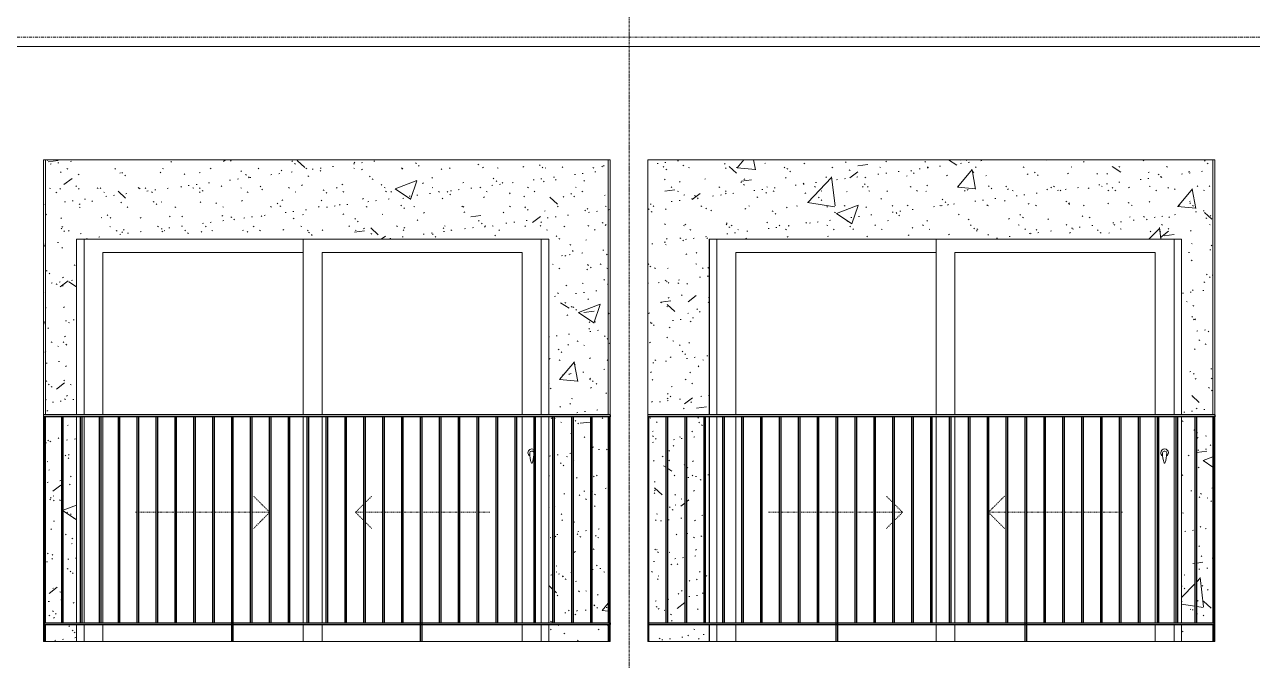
# Model space of a CAD drawing. Header units: millimetres. Extents: x 25061 to 259291, y -8723 to 35400.
# Drawn here: x 186310 to 192810, y 22700 to 26067 of the extents above; entities that cross this region are included whole.
import ezdxf

# ---------------------------------------------------------------- set-up
doc = ezdxf.new("R2010")
doc.units = ezdxf.units.MM
for name, pattern in [('Centre', [31.75, 6.35, -4.7625, 15.875, -4.7625]), ('Dash', [6.35, 3.175, -3.175]), ('Grid Line', [22.225, 12.7, -3.175, 3.175, -3.175])]:
    doc.linetypes.add(name, pattern=pattern)
for name, color, linetype, lineweight in [('0-2', 50, 'Continuous', 5), ('A-DOOR', 31, 'Continuous', 9), ('A-DOOR-FRAM', 31, 'Continuous', 9), ('A-DOOR-HDLN', 31, 'Dash', 9), ('A-FLOR-LEVL-2', 51, 'Centre', 9), ('A-WALL', 113, 'Continuous', 9), ('A-WALL-PATT-2', 9, 'Continuous', 9), ('I-WALL-2', 7, 'Continuous', 9), ('S-GRID-1', 1, 'Grid Line', 9)]:
    doc.layers.add(name, color=color, linetype=linetype, lineweight=lineweight)
pattern_1 = [(50, (-80880.3, 14125), (1165.98, -102.01), [121.92, -1341.12]), (355, (-80880.3, 14125), (-225.554, 1222.76), [97.536, -1072.896]), (100.451, (-80783.1, 14116.5), (940.43, 1120.746), [103.616, -1139.776]), (46.184, (-80880.3, 14450.1), (1734.91, -269.07), [182.88, -2011.68]), (96.636, (-80735.7, 14427.7), (1519.38, 1583.54), [155.42, -1709.66]), (351.184, (-80880.3, 14450.1), (1519.4, 1583.52), [146.3, -1609.34]), (21, (-80717.7, 14368.8), (970.33, -654.5), [121.92, -1341.12]), (326, (-80717.7, 14368.8), (395.53, 1178.8), [97.536, -1072.896]), (71.451, (-80636.9, 14314.3), (1365.87, 524.296), [103.616, -1139.776]), (37.5, (-80880.3, 14125), (19.767, 541.153), [53.645, -1006.246, 53.645, -1035.507, -1076.96]), (37.5, (-80880.3, 14125), (19.767, 541.153), [-2149.043, 53.645, -1023.315]), (7.5, (-80880.3, 14125), (427.646, 641.156), [53.645, -567.334, 53.645, -981.862, -410.464]), (7.5, (-80880.3, 14125), (427.646, 641.156), [-1656.486, 53.645, -356.82]), (327.5, (-81242.8, 14125), (867.782, -36.665), [53.645, -352.755, 53.645, -1214.323, -1682.496]), (327.5, (-81242.8, 14125), (867.782, -36.665), [-1674.37, 53.645, -1628.85]), (317.5, (-81405.4, 14125), (948.028, 162.73), [53.645, -474.675, 53.645, -788.416, -1194.816]), (317.5, (-81405.4, 14125), (948.028, 162.73), [-1370.38, 53.645, -1141.17])]
pattern_2 = [(37.5, (-80880.3, 14125), (-5.1206, 156.6122), [5.364, -118.181, 5.364, -132.812, -132.08]), (37.5, (-80880.3, 14125), (-5.1206, 156.6122), [-261.722, 5.364, -126.716]), (7.5, (-80880.3, 14125), (143.847, 229.3842), [5.364, -61.285, 5.364, -105.989, -42.672]), (7.5, (-80880.3, 14125), (143.847, 229.3842), [-178.003, 5.364, -37.308]), (327.5, (-80980.28, 14125), (253.1176, 0.4601), [5.364, -35.276, 5.364, -140.94, -191.008]), (327.5, (-80980.28, 14125), (253.1176, 0.4601), [-186.944, 5.364, -185.644]), (317.5, (-80980.28, 14125), (244.338, 71.3376), [5.364, -14.956, 5.364, -90.546, -109.728]), (317.5, (-80980.28, 14125), (244.338, 71.3376), [-116.23, 5.364, -104.364])]

# ---------------------------------------------------------------- blocks, each defined once
blk = doc.blocks.new('NCV_TKTC_TANG 6 - 8_rvt-4-TKCS_MẶT CẮT 2')
at = {"layer": 'A-WALL-PATT-2'}
h = blk.add_hatch(dxfattribs=at)
h.set_pattern_fill('FP_37', color=256, style=0, pattern_type=2)
h.set_pattern_definition(pattern_1)
h.paths.add_polyline_path([(-94842.6, 22800), (-94843, 22890), (-94847.6, 22890), (-94847.6, 22800), (-94842.7, 22800)])
h.paths.add_polyline_path([(-94843.1, 22900), (-94842.6, 22900), (-94842.6, 23990), (-94847.6, 23990), (-94847.6, 22900)])
h.paths.add_polyline_path([(-94842.6, 24000), (-94842.6, 25350), (-94852.6, 25350), (-94852.6, 24000), (-94846.7, 24000)])
h = blk.add_hatch(dxfattribs=at)
h.set_pattern_fill('FP_38', color=256, style=0, pattern_type=2)
h.set_pattern_definition(pattern_2)
h.paths.add_polyline_path([(-94842.6, 22800), (-94843, 22890), (-94847.6, 22890), (-94847.6, 22800), (-94842.7, 22800)])
h.paths.add_polyline_path([(-94843.1, 22900), (-94842.6, 22900), (-94842.6, 23990), (-94847.6, 23990), (-94847.6, 22900)])
h.paths.add_polyline_path([(-94842.6, 24000), (-94842.6, 25350), (-94852.6, 25350), (-94852.6, 24000), (-94846.7, 24000)])
h = blk.add_hatch(dxfattribs=at)
h.set_pattern_fill('FP_37', color=256, style=0, pattern_type=2)
h.set_pattern_definition(pattern_1)
h.paths.add_polyline_path([(-94842.6, 22800), (-94677.6, 22800), (-94677.6, 22890), (-94842.6, 22890), (-94842.6, 22822.3)])
h.paths.add_polyline_path([(-91873.9, 22800), (-91862.6, 22800), (-91862.6, 22890), (-92177.6, 22890), (-92177.6, 22800), (-91883.3, 22800)])
h.paths.add_polyline_path([(-94827.6, 22900), (-94757.6, 22900), (-94757.6, 23990), (-94842.6, 23990), (-94842.6, 22900)])
h.paths.add_polyline_path([(-91862.6, 22900), (-91862.6, 23990), (-91947.6, 23990), (-91947.6, 22900), (-91888.2, 22900)])
h.paths.add_polyline_path([(-94677.6, 22900), (-94677.6, 23990), (-94747.6, 23990), (-94747.6, 22900)])
h.paths.add_polyline_path([(-92147.6, 22900), (-92057.6, 22900), (-92057.6, 23990), (-92147.6, 23990), (-92147.6, 23439.2)])
h.paths.add_polyline_path([(-92177.6, 22900), (-92157.6, 22900), (-92157.6, 23990), (-92177.6, 23990), (-92177.6, 23439.2)])
h.paths.add_polyline_path([(-92047.6, 22900), (-91957.6, 22900), (-91957.6, 23990), (-92047.6, 23989), (-92047.6, 23439.2)])
h.paths.add_polyline_path([(-94677.6, 24000), (-94677.6, 24930), (-92177.6, 24930), (-92177.6, 24000), (-91862.6, 24000), (-91862.6, 25350), (-94842.6, 25350), (-94842.6, 24000), (-94744.9, 24000)])
h = blk.add_hatch(dxfattribs=at)
h.set_pattern_fill('FP_38', color=256, style=0, pattern_type=2)
h.set_pattern_definition(pattern_2)
h.paths.add_polyline_path([(-94842.6, 22800), (-94677.6, 22800), (-94677.6, 22890), (-94842.6, 22890), (-94842.6, 22822.3)])
h.paths.add_polyline_path([(-91873.9, 22800), (-91862.6, 22800), (-91862.6, 22890), (-92177.6, 22890), (-92177.6, 22800), (-91883.3, 22800)])
h.paths.add_polyline_path([(-94827.6, 22900), (-94757.6, 22900), (-94757.6, 23990), (-94842.6, 23990), (-94842.6, 22900)])
h.paths.add_polyline_path([(-91862.6, 22900), (-91862.6, 23990), (-91947.6, 23990), (-91947.6, 22900), (-91888.2, 22900)])
h.paths.add_polyline_path([(-94677.6, 22900), (-94677.6, 23990), (-94747.6, 23990), (-94747.6, 22900)])
h.paths.add_polyline_path([(-92147.6, 22900), (-92057.6, 22900), (-92057.6, 23990), (-92147.6, 23990), (-92147.6, 23439.2)])
h.paths.add_polyline_path([(-92177.6, 22900), (-92157.6, 22900), (-92157.6, 23990), (-92177.6, 23990), (-92177.6, 23439.2)])
h.paths.add_polyline_path([(-92047.6, 22900), (-91957.6, 22900), (-91957.6, 23990), (-92047.6, 23989), (-92047.6, 23439.2)])
h.paths.add_polyline_path([(-94677.6, 24000), (-94677.6, 24930), (-92177.6, 24930), (-92177.6, 24000), (-91862.6, 24000), (-91862.6, 25350), (-94842.6, 25350), (-94842.6, 24000), (-94744.9, 24000)])
h = blk.add_hatch(dxfattribs=at)
h.set_pattern_fill('FP_37', color=256, style=0, pattern_type=2)
h.set_pattern_definition(pattern_1)
h.paths.add_polyline_path([(-91862.6, 22800), (-91857.6, 22800), (-91857.6, 22890), (-91862.6, 22890), (-91862.6, 22822.3)])
h.paths.add_polyline_path([(-91857.6, 22900), (-91858.5, 23990), (-91862.6, 23990), (-91862.1, 22900)])
h.paths.add_polyline_path([(-91858.4, 24000), (-91852.6, 24000), (-91854, 25350), (-91862.6, 25350), (-91862.6, 24000)])
h = blk.add_hatch(dxfattribs=at)
h.set_pattern_fill('FP_38', color=256, style=0, pattern_type=2)
h.set_pattern_definition(pattern_2)
h.paths.add_polyline_path([(-91862.6, 22800), (-91857.6, 22800), (-91857.6, 22890), (-91862.6, 22890), (-91862.6, 22822.3)])
h.paths.add_polyline_path([(-91857.6, 22900), (-91858.5, 23990), (-91862.6, 23990), (-91862.1, 22900)])
h.paths.add_polyline_path([(-91858.4, 24000), (-91852.6, 24000), (-91854, 25350), (-91862.6, 25350), (-91862.6, 24000)])
h = blk.add_hatch(dxfattribs=at)
h.set_pattern_fill('FP_37', color=256, style=0, pattern_type=2)
h.set_pattern_definition(pattern_1)
h.paths.add_polyline_path([(-88662.7, 22800), (-88662.7, 22890), (-88827.7, 22890), (-88827.7, 22800), (-88673.6, 22800)])
h.paths.add_polyline_path([(-91631.3, 22800), (-91327.7, 22800), (-91327.7, 22890), (-91647.6, 22890), (-91647.6, 22800)])
h.paths.add_polyline_path([(-88680.8, 22900), (-88662.7, 22900), (-88662.7, 23990), (-88747.6, 23990), (-88747.6, 22900)])
h.paths.add_polyline_path([(-91457.6, 22900), (-91457.6, 23990), (-91547.6, 23990), (-91547.6, 22900)])
h.paths.add_polyline_path([(-91557.6, 22900), (-91557.6, 23990), (-91647.6, 23990), (-91647.6, 22900), (-91608.2, 22900)])
h.paths.add_polyline_path([(-91357.6, 22900), (-91357.6, 23990), (-91447.6, 23990), (-91447.6, 22900)])
h.paths.add_polyline_path([(-91347.6, 22900), (-91327.7, 22900), (-91327.7, 23990), (-91347.6, 23990), (-91347.6, 23439.2)])
h.paths.add_polyline_path([(-88827.7, 22900), (-88757.6, 22900), (-88757.6, 23990), (-88827.7, 23990), (-88827.7, 23439.2)])
h.paths.add_polyline_path([(-91460.3, 24000), (-91327.7, 24000), (-91327.7, 24930), (-88827.7, 24930), (-88827.7, 24000), (-88662.7, 24000), (-88662.7, 25350), (-91652.6, 25350), (-91652.6, 24000)])
h = blk.add_hatch(dxfattribs=at)
h.set_pattern_fill('FP_38', color=256, style=0, pattern_type=2)
h.set_pattern_definition(pattern_2)
h.paths.add_polyline_path([(-88662.7, 22800), (-88662.7, 22890), (-88827.7, 22890), (-88827.7, 22800), (-88673.6, 22800)])
h.paths.add_polyline_path([(-91631.3, 22800), (-91327.7, 22800), (-91327.7, 22890), (-91647.6, 22890), (-91647.6, 22800)])
h.paths.add_polyline_path([(-88680.8, 22900), (-88662.7, 22900), (-88662.7, 23990), (-88747.6, 23990), (-88747.6, 22900)])
h.paths.add_polyline_path([(-91457.6, 22900), (-91457.6, 23990), (-91547.6, 23990), (-91547.6, 22900)])
h.paths.add_polyline_path([(-91557.6, 22900), (-91557.6, 23990), (-91647.6, 23990), (-91647.6, 22900), (-91608.2, 22900)])
h.paths.add_polyline_path([(-91357.6, 22900), (-91357.6, 23990), (-91447.6, 23990), (-91447.6, 22900)])
h.paths.add_polyline_path([(-91347.6, 22900), (-91327.7, 22900), (-91327.7, 23990), (-91347.6, 23990), (-91347.6, 23439.2)])
h.paths.add_polyline_path([(-88827.7, 22900), (-88757.6, 22900), (-88757.6, 23990), (-88827.7, 23990), (-88827.7, 23439.2)])
h.paths.add_polyline_path([(-91460.3, 24000), (-91327.7, 24000), (-91327.7, 24930), (-88827.7, 24930), (-88827.7, 24000), (-88662.7, 24000), (-88662.7, 25350), (-91652.6, 25350), (-91652.6, 24000)])
at = {"layer": 'I-WALL-2'}
for p, q in [((-94842.6, 25350), (-94842.6, 24000)), ((-91862.6, 24000), (-91862.6, 25350)), ((-91852.6, 25350), (-91852.6, 24000)), ((-88662.7, 24000), (-88662.7, 25350)), ((-94677.6, 24000), (-94677.6, 24930)), ((-94677.6, 24930), (-92177.6, 24930)), ((-92177.6, 24930), (-92177.6, 24000)), ((-91327.7, 24000), (-91327.7, 24930)), ((-91327.7, 24930), (-88827.7, 24930)), ((-88827.7, 24930), (-88827.7, 24000)), ((-94842.6, 23990), (-94842.6, 22900)), ((-94677.6, 22900), (-94677.6, 23990)), ((-92177.6, 23990), (-92177.6, 22900)), ((-91862.6, 22900), (-91862.6, 23990)), ((-91327.7, 22900), (-91327.7, 23990)), ((-88827.7, 23990), (-88827.7, 22900)), ((-88662.7, 22900), (-88662.7, 23990)), ((-94842.6, 22890), (-94842.6, 22800)), ((-94677.6, 22800), (-94677.6, 22890)), ((-92177.6, 22890), (-92177.6, 22800)), ((-91862.6, 22800), (-91862.6, 22890)), ((-91327.7, 22800), (-91327.7, 22890)), ((-88827.7, 22890), (-88827.7, 22800)), ((-88662.7, 22800), (-88662.7, 22890))]:
    blk.add_line(p, q, dxfattribs=at)
blk = doc.blocks.new('DEG_02-DEG_03 - DEG_02-2500x2400mm-CỬA ĐI 02 CÁNH TRƯỢT-625766-TKCS_MẶT CẮT 2')
at = {"layer": 'A-DOOR'}
for p, q in [((-93477.6, 10400), (-93477.6, 11330)), ((-92217.6, 11330), (-92217.6, 10400)), ((-94537.6, 11260), (-94537.6, 10400)), ((-94537.6, 11260), (-93477.6, 11260)), ((-93377.6, 11260), (-93377.6, 10400)), ((-93377.6, 11260), (-92317.6, 11260)), ((-92317.6, 10400), (-92317.6, 11260)), ((-94537.6, 10390), (-94537.6, 9300)), ((-93477.6, 9300), (-93477.6, 10390)), ((-93377.6, 10390), (-93377.6, 9300)), ((-92317.6, 9300), (-92317.6, 10390)), ((-92217.6, 10390), (-92217.6, 9300)), ((-94537.6, 9290), (-94537.6, 9200)), ((-93477.6, 9200), (-93477.6, 9290)), ((-93377.6, 9290), (-93377.6, 9200)), ((-92317.6, 9200), (-92317.6, 9290)), ((-92217.6, 9290), (-92217.6, 9200))]:
    blk.add_line(p, q, dxfattribs=at)
at = {"layer": 'A-DOOR', "flags": 128}
blk.add_lwpolyline([(-92266.1, 10208.7), (-92266.1, 10208.7), (-92266.1, 10208.7), (-92266.1, 10208.7), (-92266.1, 10208.7), (-92266.1, 10208.7), (-92266.1, 10208.7), (-92266.2, 10208.7), (-92266.2, 10208.7), (-92266.2, 10208.7), (-92266.2, 10208.7), (-92266.3, 10208.7), (-92266.3, 10208.7), (-92266.3, 10208.7), (-92266.4, 10208.7), (-92266.4, 10208.7), (-92266.4, 10208.7), (-92266.5, 10208.7), (-92266.5, 10208.7), (-92266.6, 10208.7), (-92266.6, 10208.7), (-92266.7, 10208.7), (-92266.7, 10208.7), (-92266.8, 10208.7), (-92266.8, 10208.7), (-92266.9, 10208.7), (-92266.9, 10208.7), (-92267, 10208.7), (-92267, 10208.7), (-92267.1, 10208.7), (-92267.1, 10208.7), (-92267.2, 10208.7), (-92267.3, 10208.7), (-92267.3, 10208.7), (-92267.4, 10208.7), (-92267.4, 10208.7), (-92267.5, 10208.7), (-92267.5, 10208.7), (-92267.6, 10208.7), (-92267.7, 10208.7), (-92267.7, 10208.7), (-92267.8, 10208.7), (-92267.8, 10208.7), (-92267.9, 10208.7), (-92268, 10208.7), (-92268, 10208.7), (-92268.1, 10208.7), (-92268.1, 10208.7), (-92268.2, 10208.7), (-92268.2, 10208.7), (-92268.3, 10208.7), (-92268.3, 10208.7), (-92268.4, 10208.7), (-92268.4, 10208.7), (-92268.5, 10208.7), (-92268.5, 10208.7), (-92268.6, 10208.7), (-92268.6, 10208.7), (-92268.7, 10208.7), (-92268.7, 10208.7), (-92268.7, 10208.7), (-92268.8, 10208.7), (-92268.8, 10208.7), (-92268.8, 10208.7), (-92268.9, 10208.7), (-92268.9, 10208.7), (-92268.9, 10208.7), (-92269, 10208.7), (-92269, 10208.7), (-92269, 10208.7), (-92269, 10208.7), (-92269, 10208.7), (-92269, 10208.7), (-92269, 10208.7), (-92269.1, 10208.7), (-92269.1, 10208.7)], dxfattribs=at)
at = {"layer": 'A-DOOR'}
for centre, radius, start, end in [((-92267.6, 10200), 20, 60, 180), ((-92269.1, 10199.2), 9.45, 90, 180), ((-92266.1, 10199.2), 9.45, 30, 90), ((-92267.6, 10200), 20, 180, 240), ((-92113.8, 10199.2), 164.8, 180, 199.13397), ((-92267.2, 10146), 2.34, 199.13397, 261.03098), ((-92267.9, 10146), 2.34, 278.96902, 340.86603), ((-92421.4, 10199.2), 164.8, 340.86603, 356.02944)]:
    blk.add_arc(centre, radius, start, end, dxfattribs=at)
at = {"layer": 'A-DOOR-FRAM'}
for p, q in [((-94637.6, 10400), (-94637.6, 11330)), ((-92217.6, 10400), (-92217.6, 11330)), ((-94637.6, 9300), (-94637.6, 10390)), ((-92217.6, 9300), (-92217.6, 10390)), ((-94637.6, 9200), (-94637.6, 9290)), ((-92217.6, 9200), (-92217.6, 9290))]:
    blk.add_line(p, q, dxfattribs=at)
at = {"layer": 'A-DOOR-HDLN'}
for p, q in [((-93657.6, 9887), (-93739.7, 9969.1)), ((-93147.6, 9937), (-93115.5, 9969.1)), ((-94364.8, 9884.2), (-94357.6, 9884.2)), ((-94347.6, 9884.2), (-94257.6, 9884.2)), ((-94247.6, 9884.2), (-94157.6, 9884.2)), ((-94147.6, 9884.2), (-94057.6, 9884.2)), ((-94047.6, 9884.2), (-93957.6, 9884.2)), ((-93947.6, 9884.2), (-93857.6, 9884.2)), ((-93847.6, 9884.2), (-93757.6, 9884.2)), ((-93747.6, 9884.2), (-93657.6, 9884.2)), ((-93657.6, 9881.5), (-93739.7, 9799.4)), ((-93200.3, 9884.2), (-93157.6, 9927)), ((-93200.3, 9884.2), (-93157.6, 9841.5)), ((-93157.6, 9884.2), (-93200.3, 9884.2)), ((-93057.6, 9884.2), (-93147.6, 9884.2)), ((-92957.6, 9884.2), (-93047.6, 9884.2)), ((-92857.6, 9884.2), (-92947.6, 9884.2)), ((-92757.6, 9884.2), (-92847.6, 9884.2)), ((-92657.6, 9884.2), (-92747.6, 9884.2)), ((-92557.6, 9884.2), (-92647.6, 9884.2)), ((-92490.3, 9884.2), (-92547.6, 9884.2)), ((-93147.6, 9831.5), (-93115.5, 9799.4))]:
    blk.add_line(p, q, dxfattribs=at)
blk = doc.blocks.new('DEG_02-DEG_03 - DEG_02-2500x2400mm-CỬA ĐI 02 CÁNH TRƯỢT-V136-TKCS_MẶT CẮT 2')
at = {"layer": 'A-DOOR'}
for p, q in [((-90127.6, 10400), (-90127.6, 11330)), ((-88867.6, 11330), (-88867.6, 10400)), ((-91187.6, 11260), (-91187.6, 10400)), ((-91187.6, 11260), (-90127.6, 11260)), ((-90027.6, 11260), (-90027.6, 10400)), ((-90027.6, 11260), (-88967.6, 11260)), ((-88967.6, 10400), (-88967.6, 11260)), ((-91187.6, 10390), (-91187.6, 9300)), ((-90127.6, 9300), (-90127.6, 10390)), ((-90027.6, 10390), (-90027.6, 9300)), ((-88967.6, 9300), (-88967.6, 10390)), ((-88867.6, 10390), (-88867.6, 9300)), ((-91187.6, 9290), (-91187.6, 9200)), ((-90127.6, 9200), (-90127.6, 9290)), ((-90027.6, 9290), (-90027.6, 9200)), ((-88967.6, 9200), (-88967.6, 9290)), ((-88867.6, 9290), (-88867.6, 9200))]:
    blk.add_line(p, q, dxfattribs=at)
at = {"layer": 'A-DOOR', "flags": 128}
blk.add_lwpolyline([(-88916.1, 10208.7), (-88916.1, 10208.7), (-88916.1, 10208.7), (-88916.1, 10208.7), (-88916.1, 10208.7), (-88916.1, 10208.7), (-88916.1, 10208.7), (-88916.2, 10208.7), (-88916.2, 10208.7), (-88916.2, 10208.7), (-88916.2, 10208.7), (-88916.3, 10208.7), (-88916.3, 10208.7), (-88916.3, 10208.7), (-88916.4, 10208.7), (-88916.4, 10208.7), (-88916.4, 10208.7), (-88916.5, 10208.7), (-88916.5, 10208.7), (-88916.6, 10208.7), (-88916.6, 10208.7), (-88916.7, 10208.7), (-88916.7, 10208.7), (-88916.8, 10208.7), (-88916.8, 10208.7), (-88916.9, 10208.7), (-88916.9, 10208.7), (-88917, 10208.7), (-88917, 10208.7), (-88917.1, 10208.7), (-88917.1, 10208.7), (-88917.2, 10208.7), (-88917.3, 10208.7), (-88917.3, 10208.7), (-88917.4, 10208.7), (-88917.4, 10208.7), (-88917.5, 10208.7), (-88917.5, 10208.7), (-88917.6, 10208.7), (-88917.7, 10208.7), (-88917.7, 10208.7), (-88917.8, 10208.7), (-88917.8, 10208.7), (-88917.9, 10208.7), (-88918, 10208.7), (-88918, 10208.7), (-88918.1, 10208.7), (-88918.1, 10208.7), (-88918.2, 10208.7), (-88918.2, 10208.7), (-88918.3, 10208.7), (-88918.3, 10208.7), (-88918.4, 10208.7), (-88918.4, 10208.7), (-88918.5, 10208.7), (-88918.5, 10208.7), (-88918.6, 10208.7), (-88918.6, 10208.7), (-88918.7, 10208.7), (-88918.7, 10208.7), (-88918.7, 10208.7), (-88918.8, 10208.7), (-88918.8, 10208.7), (-88918.8, 10208.7), (-88918.9, 10208.7), (-88918.9, 10208.7), (-88918.9, 10208.7), (-88919, 10208.7), (-88919, 10208.7), (-88919, 10208.7), (-88919, 10208.7), (-88919, 10208.7), (-88919, 10208.7), (-88919, 10208.7), (-88919.1, 10208.7), (-88919.1, 10208.7)], dxfattribs=at)
at = {"layer": 'A-DOOR'}
for centre, radius, start, end in [((-88917.6, 10200), 20, 0, 180), ((-88919.1, 10199.2), 9.45, 90, 180), ((-88916.1, 10199.2), 9.45, 0, 90), ((-88917.6, 10200), 20, 180, 240), ((-88763.8, 10199.2), 164.8, 180, 199.13397), ((-88917.2, 10146), 2.34, 199.13397, 261.03098), ((-88917.9, 10146), 2.34, 278.96902, 340.86603), ((-89071.4, 10199.2), 164.8, 340.86603, 0), ((-88917.6, 10200), 20, 300, 0)]:
    blk.add_arc(centre, radius, start, end, dxfattribs=at)
at = {"layer": 'A-DOOR-FRAM'}
for p, q in [((-91327.6, 11330), (-91327.6, 10400)), ((-91287.6, 10400), (-91287.6, 11330)), ((-88867.6, 10400), (-88867.6, 11330)), ((-91327.6, 10390), (-91327.6, 9300)), ((-91287.6, 9300), (-91287.6, 10390)), ((-88867.6, 9300), (-88867.6, 10390)), ((-91327.6, 9290), (-91327.6, 9200)), ((-91287.6, 9200), (-91287.6, 9290)), ((-88867.6, 9200), (-88867.6, 9290))]:
    blk.add_line(p, q, dxfattribs=at)
at = {"layer": 'A-DOOR-HDLN'}
for p, q in [((-90357.6, 9937), (-90389.7, 9969.1)), ((-89847.6, 9887), (-89765.5, 9969.1)), ((-91014.8, 9884.2), (-90957.6, 9884.2)), ((-90947.6, 9884.2), (-90857.6, 9884.2)), ((-90847.6, 9884.2), (-90757.6, 9884.2)), ((-90747.6, 9884.2), (-90657.6, 9884.2)), ((-90647.6, 9884.2), (-90557.6, 9884.2)), ((-90547.6, 9884.2), (-90457.6, 9884.2)), ((-90447.6, 9884.2), (-90357.6, 9884.2)), ((-90304.8, 9884.2), (-90347.6, 9927)), ((-90304.8, 9884.2), (-90347.6, 9841.5)), ((-90347.6, 9884.2), (-90304.8, 9884.2)), ((-89757.6, 9884.2), (-89847.6, 9884.2)), ((-89847.6, 9881.5), (-89765.5, 9799.4)), ((-89657.6, 9884.2), (-89747.6, 9884.2)), ((-89557.6, 9884.2), (-89647.6, 9884.2)), ((-89457.6, 9884.2), (-89547.6, 9884.2)), ((-89357.6, 9884.2), (-89447.6, 9884.2)), ((-89257.6, 9884.2), (-89347.6, 9884.2)), ((-89157.6, 9884.2), (-89247.6, 9884.2)), ((-89140.3, 9884.2), (-89147.6, 9884.2)), ((-90357.6, 9831.5), (-90389.7, 9799.4))]:
    blk.add_line(p, q, dxfattribs=at)
blk = doc.blocks.new('Railing - 10mm-1251313-TKCS_MẶT CẮT 2')
at = {"layer": ''}
for p, q in [((-60830.064287, 5900), (-60830.064287, 6990)), ((-60820.064287, 6990), (-60820.064287, 5900))]:
    blk.add_line(p, q, dxfattribs=at)
blk = doc.blocks.new('Railing - 50 x 10mm-1251315-TKCS_MẶT CẮT 2')
at = {"layer": ''}
for p, q in [((-59897.564287, 6990), (-59907.564287, 6990)), ((-59907.564287, 5800), (-59907.564287, 6990)), ((-59897.564287, 6990), (-59897.564287, 5800))]:
    blk.add_line(p, q, dxfattribs=at)
blk = doc.blocks.new('Railing - 50 x 10mm-V189-TKCS_MẶT CẮT 2')
at = {"layer": ''}
for q in [(-69052.635618, 6990), (-69047.564287, 5800)]:
    blk.add_line((-69047.564287, 6990), q, dxfattribs=at)
blk = doc.blocks.new('Railing - 50 x 10mm-V186-TKCS_MẶT CẮT 2')
at = {"layer": ''}
for p in [(-57852.564287, 6990), (-57857.564287, 5800)]:
    blk.add_line(p, (-57857.564287, 6990), dxfattribs=at)
blk = doc.blocks.new('Railing - Railing-3824692-TKCS_MẶT CẮT 2')
at = {"layer": ''}
for p, q in [((-91652.6, 22900), (-88652.6, 22900)), ((-91652.6, 22890), (-88652.6, 22890)), ((-88652.6, 22900), (-88652.6, 22890))]:
    blk.add_line(p, q, dxfattribs=at)
at = {"extrusion": (0, 0, -1), "zscale": -1}
for name, p in [('Railing - 50 x 10mm-V186-TKCS_MẶT CẮT 2', (149505.1, 17000)), ('Railing - 10mm-1251313-TKCS_MẶT CẮT 2', (152377.6, 17000)), ('Railing - 10mm-1251313-TKCS_MẶT CẮT 2', (152277.6, 17000)), ('Railing - 10mm-1251313-TKCS_MẶT CẮT 2', (152177.6, 17000)), ('Railing - 10mm-1251313-TKCS_MẶT CẮT 2', (152077.6, 17000)), ('Railing - 10mm-1251313-TKCS_MẶT CẮT 2', (151977.6, 17000)), ('Railing - 10mm-1251313-TKCS_MẶT CẮT 2', (151877.6, 17000)), ('Railing - 10mm-1251313-TKCS_MẶT CẮT 2', (151777.6, 17000)), ('Railing - 10mm-1251313-TKCS_MẶT CẮT 2', (151677.6, 17000)), ('Railing - 10mm-1251313-TKCS_MẶT CẮT 2', (151577.6, 17000)), ('Railing - 50 x 10mm-1251315-TKCS_MẶT CẮT 2', (150555.1, 17000)), ('Railing - 10mm-1251313-TKCS_MẶT CẮT 2', (151377.6, 17000)), ('Railing - 10mm-1251313-TKCS_MẶT CẮT 2', (151277.6, 17000)), ('Railing - 10mm-1251313-TKCS_MẶT CẮT 2', (151177.6, 17000)), ('Railing - 10mm-1251313-TKCS_MẶT CẮT 2', (151077.6, 17000)), ('Railing - 10mm-1251313-TKCS_MẶT CẮT 2', (150977.6, 17000)), ('Railing - 10mm-1251313-TKCS_MẶT CẮT 2', (150877.6, 17000)), ('Railing - 10mm-1251313-TKCS_MẶT CẮT 2', (150777.6, 17000)), ('Railing - 10mm-1251313-TKCS_MẶT CẮT 2', (150677.6, 17000)), ('Railing - 10mm-1251313-TKCS_MẶT CẮT 2', (150577.6, 17000)), ('Railing - 50 x 10mm-1251315-TKCS_MẶT CẮT 2', (149555.1, 17000)), ('Railing - 10mm-1251313-TKCS_MẶT CẮT 2', (150377.6, 17000)), ('Railing - 10mm-1251313-TKCS_MẶT CẮT 2', (150277.6, 17000)), ('Railing - 10mm-1251313-TKCS_MẶT CẮT 2', (150177.6, 17000)), ('Railing - 10mm-1251313-TKCS_MẶT CẮT 2', (150077.6, 17000)), ('Railing - 10mm-1251313-TKCS_MẶT CẮT 2', (149977.6, 17000)), ('Railing - 10mm-1251313-TKCS_MẶT CẮT 2', (149877.6, 17000)), ('Railing - 10mm-1251313-TKCS_MẶT CẮT 2', (149777.6, 17000)), ('Railing - 10mm-1251313-TKCS_MẶT CẮT 2', (149677.6, 17000)), ('Railing - 10mm-1251313-TKCS_MẶT CẮT 2', (149577.6, 17000)), ('Railing - 50 x 10mm-V189-TKCS_MẶT CẮT 2', (157705.1, 17000))]:
    blk.add_blockref(name, p, dxfattribs=at)
blk = doc.blocks.new('Top Rail Type - Top Rail_Internal_-3824693-TKCS_MẶT CẮT 2')
at = {"layer": ''}
for p, q in [((-88652.564287, 24000), (-91652.564287, 24000)), ((-88652.564287, 23990), (-91652.564287, 23990)), ((-88652.564287, 24000), (-88652.564287, 23990))]:
    blk.add_line(p, q, dxfattribs=at)
blk = doc.blocks.new('Railing - Railing-3824698-TKCS_MẶT CẮT 2')
at = {"layer": ''}
for p, q in [((-94852.6, 22900), (-91852.6, 22900)), ((-94852.6, 22890), (-91852.6, 22890)), ((-91852.6, 22900), (-91852.6, 22890))]:
    blk.add_line(p, q, dxfattribs=at)
at = {"extrusion": (0, 0, -1), "zscale": -1}
for name, p in [('Railing - 50 x 10mm-V186-TKCS_MẶT CẮT 2', (152705.1, 17000)), ('Railing - 10mm-1251313-TKCS_MẶT CẮT 2', (155577.6, 17000)), ('Railing - 10mm-1251313-TKCS_MẶT CẮT 2', (155477.6, 17000)), ('Railing - 10mm-1251313-TKCS_MẶT CẮT 2', (155377.6, 17000)), ('Railing - 10mm-1251313-TKCS_MẶT CẮT 2', (155277.6, 17000)), ('Railing - 10mm-1251313-TKCS_MẶT CẮT 2', (155177.6, 17000)), ('Railing - 10mm-1251313-TKCS_MẶT CẮT 2', (155077.6, 17000)), ('Railing - 10mm-1251313-TKCS_MẶT CẮT 2', (154977.6, 17000)), ('Railing - 10mm-1251313-TKCS_MẶT CẮT 2', (154877.6, 17000)), ('Railing - 10mm-1251313-TKCS_MẶT CẮT 2', (154777.6, 17000)), ('Railing - 50 x 10mm-1251315-TKCS_MẶT CẮT 2', (153755.1, 17000)), ('Railing - 10mm-1251313-TKCS_MẶT CẮT 2', (154577.6, 17000)), ('Railing - 10mm-1251313-TKCS_MẶT CẮT 2', (154477.6, 17000)), ('Railing - 10mm-1251313-TKCS_MẶT CẮT 2', (154377.6, 17000)), ('Railing - 10mm-1251313-TKCS_MẶT CẮT 2', (154277.6, 17000)), ('Railing - 10mm-1251313-TKCS_MẶT CẮT 2', (154177.6, 17000)), ('Railing - 10mm-1251313-TKCS_MẶT CẮT 2', (154077.6, 17000)), ('Railing - 10mm-1251313-TKCS_MẶT CẮT 2', (153977.6, 17000)), ('Railing - 10mm-1251313-TKCS_MẶT CẮT 2', (153877.6, 17000)), ('Railing - 10mm-1251313-TKCS_MẶT CẮT 2', (153777.6, 17000)), ('Railing - 50 x 10mm-1251315-TKCS_MẶT CẮT 2', (152755.1, 17000)), ('Railing - 10mm-1251313-TKCS_MẶT CẮT 2', (153577.6, 17000)), ('Railing - 10mm-1251313-TKCS_MẶT CẮT 2', (153477.6, 17000)), ('Railing - 10mm-1251313-TKCS_MẶT CẮT 2', (153377.6, 17000)), ('Railing - 10mm-1251313-TKCS_MẶT CẮT 2', (153277.6, 17000)), ('Railing - 10mm-1251313-TKCS_MẶT CẮT 2', (153177.6, 17000)), ('Railing - 10mm-1251313-TKCS_MẶT CẮT 2', (153077.6, 17000)), ('Railing - 10mm-1251313-TKCS_MẶT CẮT 2', (152977.6, 17000)), ('Railing - 10mm-1251313-TKCS_MẶT CẮT 2', (152877.6, 17000)), ('Railing - 10mm-1251313-TKCS_MẶT CẮT 2', (152777.6, 17000)), ('Railing - 50 x 10mm-V189-TKCS_MẶT CẮT 2', (160905.1, 17000))]:
    blk.add_blockref(name, p, dxfattribs=at)
blk = doc.blocks.new('Top Rail Type - Top Rail_Internal_-3824699-TKCS_MẶT CẮT 2')
at = {"layer": ''}
for p, q in [((-91852.564287, 24000), (-94852.564287, 24000)), ((-91852.564287, 23990), (-94852.564287, 23990)), ((-91852.564287, 24000), (-91852.564287, 23990))]:
    blk.add_line(p, q, dxfattribs=at)

msp = doc.modelspace()

# ---------------------------------------------------------------- linework, layer by layer
at = {"layer": 'A-FLOR-LEVL-2'}
msp.add_line((147110.2, 26000), (255566.7, 26000), dxfattribs=at)
at = {"layer": 'A-WALL'}
for p, q in [((196410.2, 25950), (182610.2, 25950)), ((186410.2, 25350), (189410.3, 25350)), ((186410.2, 22800), (186410.2, 25350)), ((189410.3, 25350), (189410.3, 22800)), ((189610.2, 25350), (192610.3, 25350)), ((189610.2, 22800), (189610.2, 25350)), ((192610.3, 25350), (192610.3, 22800)), ((189410.3, 22800), (186410.2, 22800)), ((192610.3, 22800), (189610.2, 22800))]:
    msp.add_line(p, q, dxfattribs=at)
at = {"layer": 'S-GRID-1'}
msp.add_line((189510.2, -3283.1), (189510.2, 30285.9), dxfattribs=at)

# ---------------------------------------------------------------- block references
at = {"layer": ''}
for name in ['Top Rail Type - Top Rail_Internal_-3824699-TKCS_MẶT CẮT 2', 'Railing - Railing-3824698-TKCS_MẶT CẮT 2', 'Top Rail Type - Top Rail_Internal_-3824693-TKCS_MẶT CẮT 2', 'Railing - Railing-3824692-TKCS_MẶT CẮT 2']:
    msp.add_blockref(name, (281262.8, 0), dxfattribs=at)
at = {"layer": '0-2'}
msp.add_blockref('NCV_TKTC_TANG 6 - 8_rvt-4-TKCS_MẶT CẮT 2', (281262.8, 0), dxfattribs=at)
at = {"layer": 'A-DOOR'}
for name in ['DEG_02-DEG_03 - DEG_02-2500x2400mm-CỬA ĐI 02 CÁNH TRƯỢT-625766-TKCS_MẶT CẮT 2', 'DEG_02-DEG_03 - DEG_02-2500x2400mm-CỬA ĐI 02 CÁNH TRƯỢT-V136-TKCS_MẶT CẮT 2']:
    msp.add_blockref(name, (281262.8, 13600), dxfattribs=at)

doc.saveas('drawing.dxf')
